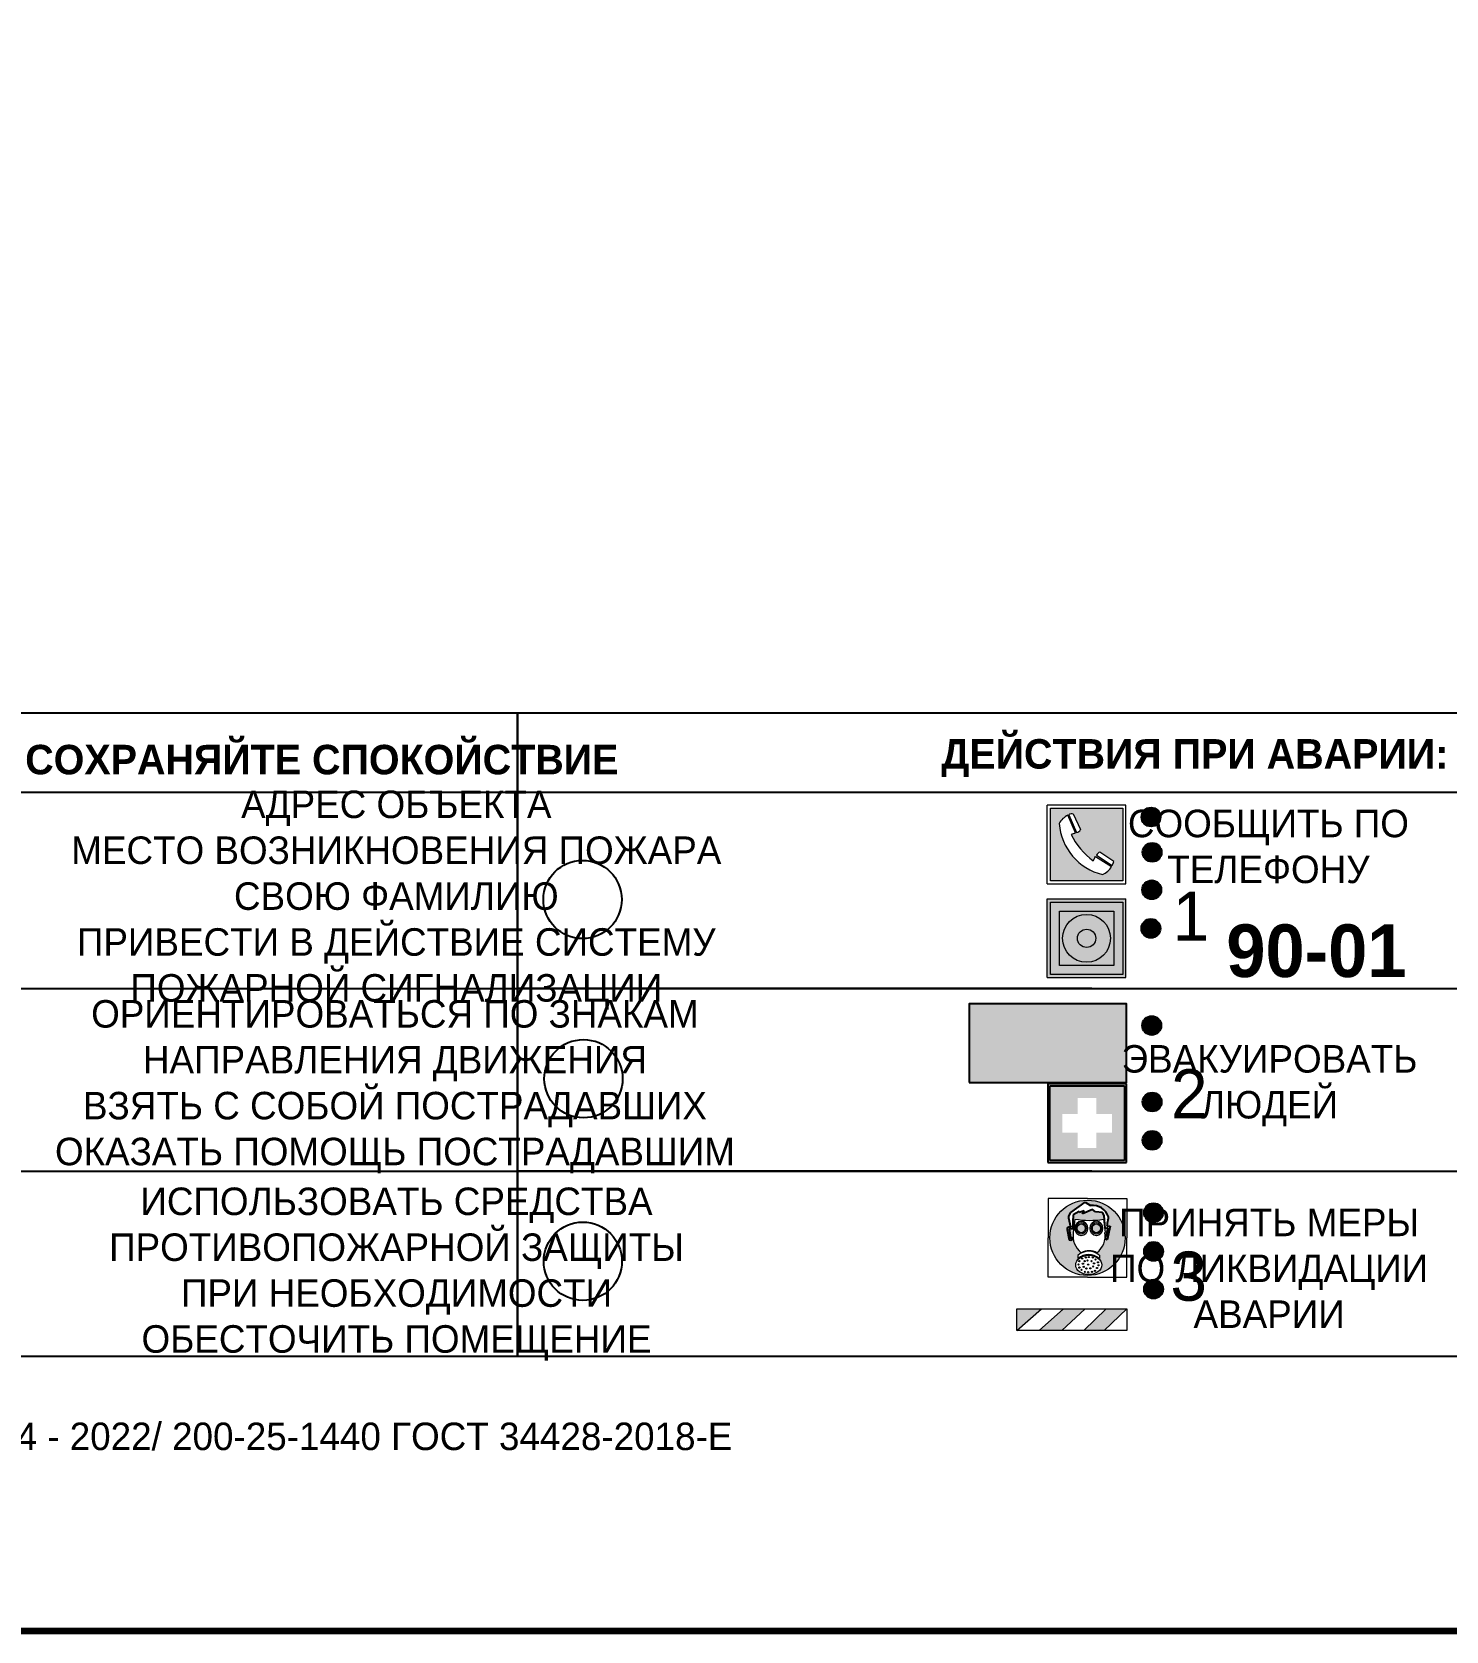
# Model space of a CAD drawing. Header units: millimetres. Extents: x 13810 to 67229, y 12374 to 21950.
# Drawn here: x 20478.8 to 20622.6, y 19478.5 to 19641.2 of the extents above; entities that cross this region are included whole.
import ezdxf

# ---------------------------------------------------------------- set-up
doc = ezdxf.new("R2010")
doc.units = ezdxf.units.MM
doc.styles.add('обычный', font='arial.ttf')

# ---------------------------------------------------------------- blocks, each defined once
blk = doc.blocks.new('A$C38D26F80')
h = blk.add_hatch(color=5)
h.dxf.hatch_style = 1
h.paths.add_polyline_path([(-8.77, -4.48, 1), (-0.19, -4.48, 1)])
h.paths.add_polyline_path([(-6.75, -3.58), (-6.75, -3.31), (-6.62, -3.22), (-6.5, -3.22), (-6.42, -3.3), (-6.39, -3.28), (-6.59, -2.23), (-6.59, -2.01), (-6.38, -1.58), (-4.76, -0.4), (-4.13, -0.79, -0.362848), (-2.1, -2.1, -0.201049), (-2.17, -2.48, 0.085434), (-2.26, -3.13), (-1.9, -3.16), (-2.25, -4.7), (-2.4, -4.59), (-2.43, -4.34), (-2.36, -4.34), (-2.14, -3.34), (-2.47, -3.42), (-2.58, -1.95), (-2.77, -1.58), (-3.58, -1.52), (-3.92, -1.26), (-5.05, -1.73), (-4.87, -1.39), (-5.41, -1.6), (-5.41, -1.46), (-6.13, -1.87), (-6.18, -3.5), (-6.56, -3.47), (-6.37, -4.59), (-6.16, -4.43), (-6.16, -4.66), (-6.36, -4.79), (-6.37, -4.8), (-6.51, -4.76)], flags=16)
h.paths.add_polyline_path([(-6.51, -4.76), (-6.36, -4.79), (-6.37, -4.8)], flags=0)
h.paths.add_polyline_path([(-5.92, -2.34, 0.089508), (-2.67, -2.35), (-2.48, -3.88, -0.268602), (-3.4, -6.18, 0.262449), (-5.2, -6.18, -0.268602), (-6.11, -3.88)], flags=16)
edge = h.paths.add_edge_path(flags=16)
edge.add_ellipse((-5.19, -3.41), major_axis=(0, 0.842), ratio=0.848992, start_angle=0, end_angle=360)
edge = h.paths.add_edge_path(flags=0)
edge.add_ellipse((-5.19, -3.39), major_axis=(0, 0.665), ratio=0.853798, start_angle=0, end_angle=360)
edge = h.paths.add_edge_path(flags=0)
edge.add_ellipse((-5.19, -3.4), major_axis=(0, 0.528), ratio=0.864094, start_angle=0, end_angle=360)
edge = h.paths.add_edge_path(flags=16)
edge.add_ellipse((-3.47, -3.4), major_axis=(0, 0.842), ratio=0.848992, start_angle=0, end_angle=360)
h.paths.add_polyline_path([(-3.13, -6.45), (-3.13, -6.84, 0.383174), (-5.57, -6.85), (-5.57, -6.49, -0.369952)], flags=16)
edge = h.paths.add_edge_path(flags=0)
edge.add_ellipse((-3.47, -3.39), major_axis=(0, 0.665), ratio=0.853798, start_angle=0, end_angle=360)
edge = h.paths.add_edge_path(flags=0)
edge.add_ellipse((-3.47, -3.4), major_axis=(0, 0.528), ratio=0.864094, start_angle=0, end_angle=360)
edge = h.paths.add_edge_path(flags=16)
edge.add_ellipse((-4.34, -7.57), major_axis=(-1.48, 0), ratio=0.744955, start_angle=0, end_angle=360)
h.paths.add_polyline_path([(-5.01, -6.85, -1), (-5.15, -6.85, -1)], flags=0)
h.paths.add_polyline_path([(-5.33, -7.14, -1), (-5.47, -7.14, -1)], flags=0)
h.paths.add_polyline_path([(-4.61, -6.71, -1), (-4.74, -6.71, -1)], flags=16)
h.paths.add_polyline_path([(-5.43, -7.51, -1), (-5.57, -7.51, -1)], flags=0)
h.paths.add_polyline_path([(-4.26, -6.67, -1), (-4.4, -6.67, -1)], flags=16)
h.paths.add_polyline_path([(-4.74, -7.14, -1), (-4.88, -7.14, -1)], flags=0)
h.paths.add_polyline_path([(-4.93, -7.43, -1), (-5.07, -7.43, -1)], flags=0)
h.paths.add_polyline_path([(-4.41, -7.07, -1), (-4.54, -7.07, -1)], flags=0)
h.paths.add_polyline_path([(-5.33, -7.87, -1), (-5.46, -7.87, -1)], flags=0)
h.paths.add_polyline_path([(-3.8, -6.71, -1), (-3.94, -6.71, -1)], flags=16)
h.paths.add_polyline_path([(-4.85, -7.78, -1), (-4.98, -7.78, -1)], flags=0)
h.paths.add_polyline_path([(-3.96, -7.14, -1), (-4.1, -7.14, -1)], flags=0)
h.paths.add_polyline_path([(-4.33, -7.53, -1), (-4.47, -7.53, -1)], flags=0)
h.paths.add_polyline_path([(-5.09, -8.12, -1), (-5.23, -8.12, -1)], flags=0)
h.paths.add_polyline_path([(-3.5, -6.94, -1), (-3.64, -6.94, -1)], flags=0)
h.paths.add_polyline_path([(-4.54, -7.97, -1), (-4.68, -7.97, -1)], flags=0)
h.paths.add_polyline_path([(-3.66, -7.39, -1), (-3.8, -7.39, -1)], flags=0)
h.paths.add_polyline_path([(-4.73, -8.35, -1), (-4.86, -8.35, -1)], flags=0)
h.paths.add_polyline_path([(-4.09, -7.96, -1), (-4.23, -7.96, -1)], flags=0)
h.paths.add_polyline_path([(-3.77, -7.74, -1), (-3.91, -7.74, -1)], flags=0)
h.paths.add_polyline_path([(-3.22, -7.27, -1), (-3.35, -7.27, -1)], flags=0)
h.paths.add_polyline_path([(-4.34, -8.4, -1), (-4.47, -8.4, -1)], flags=0)
h.paths.add_polyline_path([(-3.16, -7.61, -1), (-3.3, -7.61, -1)], flags=0)
h.paths.add_polyline_path([(-3.9, -8.35, -1), (-4.04, -8.35, -1)], flags=0)
h.paths.add_polyline_path([(-3.32, -7.91, -1), (-3.46, -7.91, -1)], flags=0)
h.paths.add_polyline_path([(-3.55, -8.23, -1), (-3.69, -8.23, -1)], flags=0)
at = {"color": 5, "lineweight": 5}
for p, q in [((-4.48, 0), (-8.96, 0)), ((-8.96, 0), (-8.96, -4.48)), ((-4.48, 0), (0, 0)), ((0, 0), (0, -4.48)), ((-6.59, -2.01), (-6.38, -1.58)), ((-6.38, -1.58), (-4.76, -0.4)), ((-5.41, -1.46), (-6.13, -1.87)), ((-4.87, -1.39), (-5.41, -1.6)), ((-5.41, -1.6), (-5.41, -1.46)), ((-3.92, -1.26), (-5.05, -1.73)), ((-5.05, -1.73), (-4.87, -1.39)), ((-4.76, -0.4), (-4.13, -0.79)), ((-3.58, -1.52), (-3.92, -1.26)), ((-2.77, -1.58), (-3.58, -1.52)), ((-2.58, -1.95), (-2.77, -1.58)), ((-6.75, -3.31), (-6.62, -3.22)), ((-6.75, -3.58), (-6.75, -3.31)), ((-6.51, -4.76), (-6.75, -3.58)), ((-6.62, -3.22), (-6.5, -3.22)), ((-6.59, -2.23), (-6.59, -2.01)), ((-6.39, -3.28), (-6.59, -2.23)), ((-6.18, -3.5), (-6.56, -3.47)), ((-6.56, -3.47), (-6.37, -4.59)), ((-6.5, -3.22), (-6.42, -3.3)), ((-6.42, -3.3), (-6.39, -3.28)), ((-6.13, -1.87), (-6.18, -3.5)), ((-5.92, -2.34), (-6.11, -3.88)), ((-2.67, -2.34), (-2.48, -3.88)), ((-2.47, -3.42), (-2.58, -1.95)), ((-2.14, -3.34), (-2.47, -3.42)), ((-2.36, -4.34), (-2.14, -3.34)), ((-1.9, -3.16), (-2.26, -3.13)), ((-2.25, -4.7), (-1.9, -3.16)), ((-8.96, -8.96), (-8.96, -4.48)), ((-6.37, -4.8), (-6.51, -4.76)), ((-6.37, -4.59), (-6.16, -4.43)), ((-6.16, -4.66), (-6.37, -4.8)), ((-6.16, -4.43), (-6.16, -4.66)), ((-2.43, -4.34), (-2.4, -4.59)), ((-2.43, -4.34), (-2.36, -4.34)), ((-2.4, -4.59), (-2.25, -4.7)), ((0, -8.96), (0, -4.48)), ((-5.57, -6.49), (-5.57, -6.85)), ((-3.13, -6.45), (-3.13, -6.84)), ((-4.48, -8.96), (-8.96, -8.96)), ((-4.48, -8.96), (0, -8.96))]:
    blk.add_line(p, q, dxfattribs=at)
at = {"color": 5}
for p, q in [((-6.59, -2.01), (-6.38, -1.58)), ((-6.38, -1.58), (-4.76, -0.4)), ((-5.41, -1.46), (-6.13, -1.87)), ((-4.87, -1.39), (-5.41, -1.6)), ((-5.41, -1.6), (-5.41, -1.46)), ((-3.92, -1.26), (-5.05, -1.73)), ((-5.05, -1.73), (-4.87, -1.39)), ((-4.76, -0.4), (-4.13, -0.79)), ((-3.58, -1.52), (-3.92, -1.26)), ((-2.77, -1.58), (-3.58, -1.52)), ((-2.58, -1.95), (-2.77, -1.58)), ((-6.75, -3.31), (-6.62, -3.22)), ((-6.75, -3.58), (-6.75, -3.31)), ((-6.51, -4.76), (-6.75, -3.58)), ((-6.62, -3.22), (-6.5, -3.22)), ((-6.59, -2.23), (-6.59, -2.01)), ((-6.39, -3.28), (-6.59, -2.23)), ((-6.18, -3.5), (-6.56, -3.47)), ((-6.56, -3.47), (-6.37, -4.59)), ((-6.5, -3.22), (-6.42, -3.3)), ((-6.42, -3.3), (-6.39, -3.28)), ((-6.13, -1.87), (-6.18, -3.5)), ((-2.47, -3.42), (-2.58, -1.95)), ((-2.14, -3.34), (-2.47, -3.42)), ((-2.36, -4.34), (-2.14, -3.34)), ((-2.26, -3.13), (-1.9, -3.16)), ((-1.9, -3.16), (-2.25, -4.7)), ((-6.37, -4.8), (-6.51, -4.76)), ((-6.36, -4.79), (-6.51, -4.76)), ((-6.37, -4.59), (-6.16, -4.43)), ((-6.16, -4.66), (-6.37, -4.8)), ((-6.16, -4.66), (-6.36, -4.79)), ((-6.16, -4.43), (-6.16, -4.66)), ((-2.4, -4.59), (-2.43, -4.34)), ((-2.43, -4.34), (-2.36, -4.34)), ((-2.25, -4.7), (-2.4, -4.59))]:
    blk.add_line(p, q, dxfattribs=at)
at = {"color": 5, "lineweight": 5}
for centre, radius in [((-4.48, -4.48), 4.29), ((-5.4, -7.14), 0.0678), ((-5.08, -6.85), 0.0678), ((-4.81, -7.14), 0.0678), ((-4.67, -6.71), 0.0678), ((-4.47, -7.07), 0.0678), ((-4.33, -6.67), 0.0678), ((-4.03, -7.14), 0.0678), ((-3.87, -6.71), 0.0678), ((-3.57, -6.94), 0.0678), ((-3.28, -7.27), 0.0678), ((-5.5, -7.51), 0.0678), ((-5.4, -7.87), 0.0678), ((-5.16, -8.12), 0.0678), ((-5, -7.43), 0.0678), ((-4.91, -7.78), 0.0678), ((-4.79, -8.35), 0.0678), ((-4.61, -7.97), 0.0678), ((-4.4, -7.53), 0.0678), ((-4.4, -8.4), 0.0678), ((-4.16, -7.96), 0.0678), ((-3.97, -8.35), 0.0678), ((-3.84, -7.74), 0.0678), ((-3.73, -7.39), 0.0678), ((-3.62, -8.23), 0.0678), ((-3.39, -7.91), 0.0678), ((-3.23, -7.61), 0.0678)]:
    blk.add_circle(centre, radius, dxfattribs=at)
at = {"color": 5}
for centre, radius, start, end in [((-3.89, -2.66), 1.88, 17.387, 97.1599), ((-0.35, -3.07), 1.91, 162.2553, 181.7878), ((-2.6, -2.2), 0.511, 326.3906, 11.8614)]:
    blk.add_arc(centre, radius, start, end, dxfattribs=at)
at = {"color": 5, "lineweight": 5}
for centre, radius, start, end in [((-4.28, 6.66), 9.15, 259.6987, 280.1569), ((-0.47, -3.05), 1.79, 161.5846, 182.4584), ((-2.6, -2.2), 0.513, 326.4781, 11.7739), ((-3.66, -4.24), 2.47, 171.573, 231.7124), ((-4.93, -4.24), 2.47, 308.2876, 8.427), ((-4.33, -7.88), 1.87, 50.358, 131.5662), ((-4.34, -8.2), 1.82, 48.4943, 132.3565), ((-4.3, -7.78), 1.83, 60.5889, 119.4111)]:
    blk.add_arc(centre, radius, start, end, dxfattribs=at)
for centre, major_axis, ratio in [((-5.19, -3.41), (0, 0.842), 0.848992), ((-5.19, -3.39), (0, 0.665), 0.853798), ((-5.19, -3.4), (0, 0.528), 0.864094), ((-3.47, -3.4), (0, 0.842), 0.848992), ((-3.47, -3.39), (0, 0.665), 0.853798), ((-3.47, -3.4), (0, 0.528), 0.864094), ((-4.34, -7.57), (-1.48, 0), 0.744955)]:
    blk.add_ellipse(centre, major_axis=major_axis, ratio=ratio, dxfattribs=at)
blk = doc.blocks.new('A$C47DD6509')
at = {"lineweight": 5}
for points in [[(-8.69, 0), (-11.19, 0), (-11.19, -2.22)], [(-4.22, 0), (-6.45, 0), (-8.91, -2.22), (-6.61, -2.22)], [(0, 0), (-2.09, 0), (-4.36, -2.22), (-2.29, -2.22)]]:
    blk.add_hatch(color=242, dxfattribs=at).paths.add_polyline_path(points)
at = {"color": 242, "lineweight": 5}
for p, q in [((-11.19, -2.22), (-8.69, 0)), ((-11.19, -2.22), (-11.19, 0)), ((-11.19, 0), (-8.69, 0)), ((-11.19, 0), (0, 0)), ((-8.91, -2.22), (-6.45, 0)), ((-6.61, -2.22), (-4.22, 0)), ((-4.36, -2.22), (-2.09, 0)), ((-2.29, -2.22), (0, 0)), ((0, 0), (0, -2.22)), ((0, -2.22), (-11.19, -2.22))]:
    blk.add_line(p, q, dxfattribs=at)
blk = doc.blocks.new('A$C32E8229D')
at = {"true_color": 0xffffff}
blk.add_hatch(color=7, dxfattribs=at).paths.add_polyline_path([(0, 0), (0, -8), (16, -8), (16, 0)])
h = blk.add_hatch(color=126)
h.paths.add_polyline_path([(0.2, -0.2), (15.8, -0.2), (15.8, -7.8), (0.2, -7.8)])
h.paths.add_polyline_path([(13.49, -2.05), (12.08, -2.05), (11.37, -2.63, 0.162397), (11.29, -2.84), (11.29, -3.63), (10.35, -3.63), (10.35, -4.05), (11.68, -4.05), (11.68, -3.48), (12.26, -4.28), (11.29, -5.1), (11.29, -6.78), (11.85, -6.78), (11.85, -5.44), (12.8, -4.64), (12.8, -5.94), (14.46, -5.94), (14.46, -5.39), (13.45, -5.39), (13.45, -3.97), (12.46, -2.59), (13.15, -2.59), (13.69, -3.34), (14.18, -3)], flags=16)
h.paths.add_polyline_path([(10.74, -1.82, 1), (11.8, -1.82, 1)], flags=16)
h.paths.add_polyline_path([(9.39, -3.59), (5.99, -3.59), (6.56, -3.03), (5.91, -3.03), (5.1, -3.83), (5.91, -4.64), (6.56, -4.64), (5.99, -4.09), (9.39, -4.09)], flags=16)
h.paths.add_polyline_path([(4.29, -1.08), (1.72, -1.08), (1.72, -6.6), (4.29, -6.6)], flags=16)
at = {"color": 126}
blk.add_lwpolyline([(16, -8), (0, -8), (0, 0), (16, 0)], close=True, dxfattribs=at)
blk = doc.blocks.new('A$C18900ED3')
h = blk.add_hatch(color=126)
h.paths.add_polyline_path([(-0.18, -0.18), (-7.02, -0.18), (-7.02, -7.02), (-0.18, -7.02)])
h.paths.add_polyline_path([(-5.89, -4.46), (-5.89, -2.77), (-4.46, -2.77), (-4.46, -1.31), (-2.77, -1.31), (-2.77, -2.77), (-1.33, -2.77), (-1.33, -4.46), (-2.77, -4.46), (-2.77, -5.89), (-4.46, -5.89), (-4.46, -4.46)], flags=16)
at = {"color": 126}
for p, q in [((-7.2, 0), (-7.2, -7.2)), ((0, 0), (-7.2, 0)), ((0, -7.2), (0, 0)), ((-7.02, -7.02), (-7.02, -0.18)), ((-7.02, -0.18), (-0.18, -0.18)), ((-0.18, -0.18), (-0.18, -7.02)), ((-7.2, -7.2), (0, -7.2)), ((-0.18, -7.02), (-7.02, -7.02))]:
    blk.add_line(p, q, dxfattribs=at)
blk = doc.blocks.new('A$C456E1F9C')
at = {"lineweight": 5}
h = blk.add_hatch(color=242, dxfattribs=at)
h.paths.add_polyline_path([(0.51, -1.47), (0.51, -13.26), (12.29, -13.26), (12.29, -1.47)])
h.paths.add_polyline_path([(5.42, -4.95, -0.254479), (4.78, -5.4), (3.52, -2.53, -0.209735), (4.23, -2.4)], flags=16)
h.paths.add_polyline_path([(8.53, -8.6), (10.87, -10.17), (10.54, -10.76), (8.03, -9.13, -0.192251)], flags=16)
h.paths.add_polyline_path([(4.61, -5.49, 0.005518), (3.87, -5.72, 0.128647), (7.49, -10.01, 0.00809), (7.83, -9.33), (10.47, -10.97, -0.16736), (8.99, -12.25, -0.327862), (1.95, -3.95, -0.166952), (3.36, -2.62)], flags=16)
at = {"color": 242, "lineweight": 5}
for p, q in [((0, -13.77), (0, -0.97)), ((12.8, -0.97), (0, -0.97)), ((3.52, -2.53), (4.78, -5.4)), ((4.23, -2.4), (5.42, -4.95)), ((12.8, -13.77), (12.8, -0.97)), ((4.61, -5.49), (3.36, -2.62)), ((7.83, -9.33), (10.47, -10.97)), ((8.03, -9.13), (10.54, -10.76)), ((10.81, -10.12), (8.53, -8.6)), ((10.54, -10.76), (10.8, -10.3)), ((10.8, -10.3), (10.81, -10.12)), ((0, -13.77), (12.8, -13.77))]:
    blk.add_line(p, q, dxfattribs=at)
blk.add_lwpolyline([(0.51, -1.47), (12.29, -1.47), (12.29, -13.26), (0.51, -13.26)], close=True, dxfattribs=at)
for centre, radius, start, end in [((4.02, -3.27), 0.891, 76.3284, 123.7092), ((4.59, -5.34), 2.99, 114.2845, 152.1974), ((11.12, -3.31), 9.19, 183.9915, 256.6009), ((4.68, -4.59), 0.824, 276.9621, 334.0723), ((14.98, -39.1), 35.17, 107.1487, 108.4135), ((13.86, -0.94), 11.08, 205.5536, 234.8762), ((-13.31, 0.8), 23.44, 332.5487, 334.4027), ((8.94, -9.5), 0.989, 114.4092, 157.9388), ((7.87, -9.46), 3, 291.9291, 329.9329)]:
    blk.add_arc(centre, radius, start, end, dxfattribs=at)
blk = doc.blocks.new('A$C54414219')
at = {"true_color": 0xffffff}
h = blk.add_hatch(color=7, dxfattribs=at)
h.paths.add_polyline_path([(2.39, -9.45), (2.39, -18.3), (11.23, -18.3), (11.23, -9.45)], flags=0)
h.paths.add_polyline_path([(10.71, -13.87, -1), (2.92, -13.87, -1)], flags=0)
h.paths.add_polyline_path([(8.3, -13.87, -1), (5.33, -13.87, -1)], flags=0)
h.paths.add_polyline_path([(0.41, -7.47), (0.41, -20.27), (13.21, -20.27), (13.21, -7.47)])
h.paths.add_polyline_path([(0.92, -19.77), (12.71, -19.77), (12.71, -7.98), (0.92, -7.98)], flags=16)
h.paths.add_polyline_path([(11.23, -9.45), (11.23, -18.3), (2.39, -18.3), (2.39, -9.45)], flags=0)
at = {"lineweight": 5}
h = blk.add_hatch(color=242, dxfattribs=at)
h.paths.add_polyline_path([(12.71, -7.98), (0.92, -7.98), (0.92, -19.77), (12.71, -19.77)])
h.paths.add_polyline_path([(11.23, -18.3), (2.39, -18.3), (2.39, -9.45), (11.23, -9.45)], flags=16)
h.paths.add_polyline_path([(10.71, -13.87, -1), (2.92, -13.87, -1)], flags=0)
h.paths.add_polyline_path([(8.3, -13.87, -1), (5.33, -13.87, -1)], flags=0)
at = {"true_color": 0xffffff}
h = blk.add_hatch(color=7, dxfattribs=at)
h.paths.add_polyline_path([(2.39, -9.45), (2.39, -18.3), (11.23, -18.3), (11.23, -9.45)])
h.paths.add_polyline_path([(10.71, -13.87, -1), (2.92, -13.87, -1)], flags=16)
h.paths.add_polyline_path([(8.3, -13.87, -1), (5.33, -13.87, -1)], flags=0)
at = {"lineweight": 5}
h = blk.add_hatch(color=242, dxfattribs=at)
h.paths.add_polyline_path([(2.92, -13.87, 1), (10.71, -13.87, 1)])
h.paths.add_polyline_path([(8.3, -13.87, -1), (5.33, -13.87, -1)], flags=16)
at = {"color": 242, "lineweight": 5}
for p, q in [((0.41, -20.27), (0.41, -7.47)), ((0.41, -7.47), (13.21, -7.47)), ((0.41, -7.47), (13.21, -7.47)), ((13.21, -20.27), (13.21, -7.47)), ((0.41, -20.27), (13.21, -20.27))]:
    blk.add_line(p, q, dxfattribs=at)
for points in [[(0.92, -7.98), (12.71, -7.98), (12.71, -19.77), (0.92, -19.77)], [(2.39, -9.45), (11.23, -9.45), (11.23, -18.3), (2.39, -18.3)]]:
    blk.add_lwpolyline(points, close=True, dxfattribs=at)
for radius in [3.89, 1.49]:
    blk.add_circle((6.81, -13.87), radius, dxfattribs=at)

msp = doc.modelspace()

# ---------------------------------------------------------------- hatches: boundary and pattern name
at = {"lineweight": 0}
h = msp.add_hatch(color=256, dxfattribs=at)
h.dxf.hatch_style = 1
h.paths.add_polyline_path([(20591.66, 19561.35, 1), (20593.59, 19561.35, 1)])
h = msp.add_hatch(color=256, dxfattribs=at)
h.dxf.hatch_style = 1
h.paths.add_polyline_path([(20591.76, 19557.76, 1), (20593.69, 19557.76, 1)])
h = msp.add_hatch(color=256, dxfattribs=at)
h.dxf.hatch_style = 1
h.paths.add_polyline_path([(20591.72, 19553.95, 1), (20593.66, 19553.95, 1)])
h = msp.add_hatch(color=256, dxfattribs=at)
h.dxf.hatch_style = 1
h.paths.add_polyline_path([(20591.64, 19550.02, 1), (20593.57, 19550.02, 1)])
h = msp.add_hatch(color=256, dxfattribs=at)
h.dxf.hatch_style = 1
h.paths.add_polyline_path([(20591.73, 19540.14, 1), (20593.66, 19540.14, 1)])
h = msp.add_hatch(color=256, dxfattribs=at)
h.dxf.hatch_style = 1
h.paths.add_polyline_path([(20591.77, 19532.36, 1), (20593.7, 19532.36, 1)])
h = msp.add_hatch(color=256, dxfattribs=at)
h.dxf.hatch_style = 1
h.paths.add_polyline_path([(20591.76, 19528.46, 1), (20593.69, 19528.46, 1)])
h = msp.add_hatch(color=256, dxfattribs=at)
h.dxf.hatch_style = 1
h.paths.add_polyline_path([(20591.92, 19521.1, 1), (20593.85, 19521.1, 1)])
h = msp.add_hatch(color=256, dxfattribs=at)
h.dxf.hatch_style = 1
h.paths.add_polyline_path([(20591.91, 19517.16, 1), (20593.84, 19517.16, 1)])
h = msp.add_hatch(color=256, dxfattribs=at)
h.dxf.hatch_style = 1
h.paths.add_polyline_path([(20591.91, 19513.32, 1), (20593.85, 19513.32, 1)])

# ---------------------------------------------------------------- linework, layer by layer
at = {"color": 2, "lineweight": 100}
msp.add_lwpolyline([(20359.05, 19873.54), (20959.05, 19873.54), (20959.05, 19478.54), (20359.05, 19478.54)], close=True, dxfattribs=at)
for points in [[(20384.41, 19563.88), (20528.18, 19563.88), (20528.18, 19571.93), (20384.41, 19571.93)], [(20528.18, 19563.88), (20671.95, 19563.88), (20671.95, 19571.93), (20528.18, 19571.93)], [(20384.41, 19563.88), (20528.18, 19563.88), (20528.18, 19506.48), (20384.41, 19506.48)], [(20528.18, 19563.88), (20671.95, 19563.88), (20671.95, 19506.48), (20528.18, 19506.48)]]:
    msp.add_lwpolyline(points, close=True)
for points in [[(20442.83, 19543.89), (20384.41, 19543.89), (20528.18, 19543.89)], [(20586.6, 19543.89), (20528.18, 19543.89), (20671.95, 19543.89)], [(20442.83, 19525.31), (20384.41, 19525.31), (20528.18, 19525.31)], [(20586.6, 19525.31), (20528.18, 19525.31), (20671.95, 19525.31)]]:
    msp.add_lwpolyline(points)
for centre, radius in [((20592.62, 19561.35), 0.966), ((20592.73, 19557.76), 0.966), ((20534.81, 19552.96), 3.98), ((20592.69, 19553.95), 0.966), ((20592.61, 19550.02), 0.966), ((20592.69, 19540.14), 0.966), ((20534.9, 19534.73), 3.98), ((20592.73, 19532.36), 0.966), ((20592.73, 19528.46), 0.966), ((20592.88, 19521.1), 0.966), ((20534.84, 19516.16), 3.98), ((20592.88, 19517.16), 0.966), ((20592.88, 19513.32), 0.966)]:
    msp.add_circle(centre, radius)

# ---------------------------------------------------------------- block references
for name, p, xscale, yscale, zscale in [('A$C456E1F9C', (20582.07, 19563.16), 0.625, 0.625, 0.625), ('A$C54414219', (20581.81, 19557.68), 0.625, 0.625, 0.625), ('A$C18900ED3', (20590.13, 19534.21), 1.111111111007631, 1.111111111007631, 1.111111111007631), ('A$C38D26F80', (20590.16, 19522.54), 0.8928571427240968, 0.8928571427240968, 0.8928571427240968)]:
    msp.add_blockref(name, p, dxfattribs=dict(xscale=xscale, yscale=yscale, zscale=zscale))
at = {"xscale": -1}
msp.add_blockref('A$C32E8229D', (20590.13, 19542.36), dxfattribs=at)
at = {"color": 242, "true_color": 0xc1121c}
msp.add_blockref('A$C47DD6509', (20590.16, 19511.32), dxfattribs=at)

# ---------------------------------------------------------------- texts
at = {"lineweight": 0, "attachment_point": 5, "style": 'обычный'}
for s, insert, char_height, width in [('{\\fProxima Nova Rg|b1|i0|c204|p2;ДЕЙСТВИЯ ПРИ ПОЖАРЕ: СОХРАНЯЙТЕ СПОКОЙСТВИЕ\\H1.6644x; }', (20481.58, 19566.76), 3, 175.1736), ('{\\fProxima Nova Rg|b1|i0|c204|p2;ДЕЙСТВИЯ ПРИ АВАРИИ: СОХРАНЯЙТЕ СПОКОЙСТВИЕ\\H1.6644x; }', (20627.79, 19567.34), 3, 175.1736), ('\\pi-8.4,l8.4,t8.4;{\\fProxima Nova Rg|b0|i0|c204|p2;АДРЕС ОБЪЕКТА\\PМЕСТО ВОЗНИКНОВЕНИЯ ПОЖАРА \\PСВОЮ ФАМИЛИЮ\\PПРИВЕСТИ В ДЕЙСТВИЕ СИСТЕМУ \\PПОЖАРНОЙ СИГНАЛИЗАЦИИ}', (20515.87, 19552.9), 2.8, 126.6484), ('{\\fProxima Nova Rg|b0|i0|c204|p2;СООБЩИТЬ ПО \\PТЕЛЕФОНУ}', (20604.56, 19558.34), 2.8, 126.6484), ('{\\fProxima Nova Rg|b0|i0|c204|p2;1\\H1.1667x; }', (20596.67, 19551.27), 5, 126.6484), ('{\\fProxima Nova Rg|b1|i0|c204|p2;\\H1.0714x;90-01\\fProxima Nova Rg|b0|i0|c204|p2;\\H0.93331x; \\H1.3449x; }', (20609.44, 19547.71), 5, 126.6484), ('\\pi-8.4,l8.4,t8.4;{\\fProxima Nova Rg|b0|i0|c204|p2;ОРИЕНТИРОВАТЬСЯ ПО ЗНАКАМ \\PНАПРАВЛЕНИЯ ДВИЖЕНИЯ\\PВЗЯТЬ С СОБОЙ ПОСТРАДАВШИХ\\PОКАЗАТЬ ПОМОЩЬ ПОСТРАДАВШИМ}', (20515.73, 19533.92), 2.8, 126.6484), ('{\\fProxima Nova Rg|b0|i0|c204|p2;ЭВАКУИРОВАТЬ \\PЛЮДЕЙ}', (20604.67, 19534.01), 2.8, 126.6484), ('{\\fProxima Nova Rg|b0|i0|c204|p2;2\\H1.1967x; }', (20596.52, 19533.19), 5, 126.6484), ('\\pi-8.4,l8.4,t8.4;{\\fProxima Nova Rg|b0|i0|c204|p2;ИСПОЛЬЗОВАТЬ СРЕДСТВА \\PПРОТИВОПОЖАРНОЙ ЗАЩИТЫ \\PПРИ НЕОБХОДИМОСТИ \\PОБЕСТОЧИТЬ ПОМЕЩЕНИЕ}', (20515.89, 19514.85), 2.8, 126.6484), ('{\\fProxima Nova Rg|b0|i0|c204|p2;ПРИНЯТЬ МЕРЫ \\PПО ЛИКВИДАЦИИ \\PАВАРИИ}', (20604.63, 19515.44), 2.8, 126.6484), ('{\\fProxima Nova Rg|b0|i0|c204|p2;3\\H1.1967x; }', (20596.45, 19514.61), 5, 126.6484), ('\\pi-8.4,l8.4,t8.4;{\\fProxima Nova Rg|b0|i0|c204|p2;ИЗГОТОВИТЕЛЬ: ИП АНДРЕЕВ А. А.\\fProxima Nova Rg|b0|i0|c0|p2; \\fProxima Nova Rg|b0|i0|c204|p2;ФП-24 - 2022/ 200-25-1440 ГОСТ 34428-2018-Е\\H1.2266x; }', (20476.01, 19497.94), 2.8, 191.3484)]:
    msp.add_mtext(s, dxfattribs=dict(at, insert=insert, char_height=char_height, width=width))

doc.saveas('drawing.dxf')
